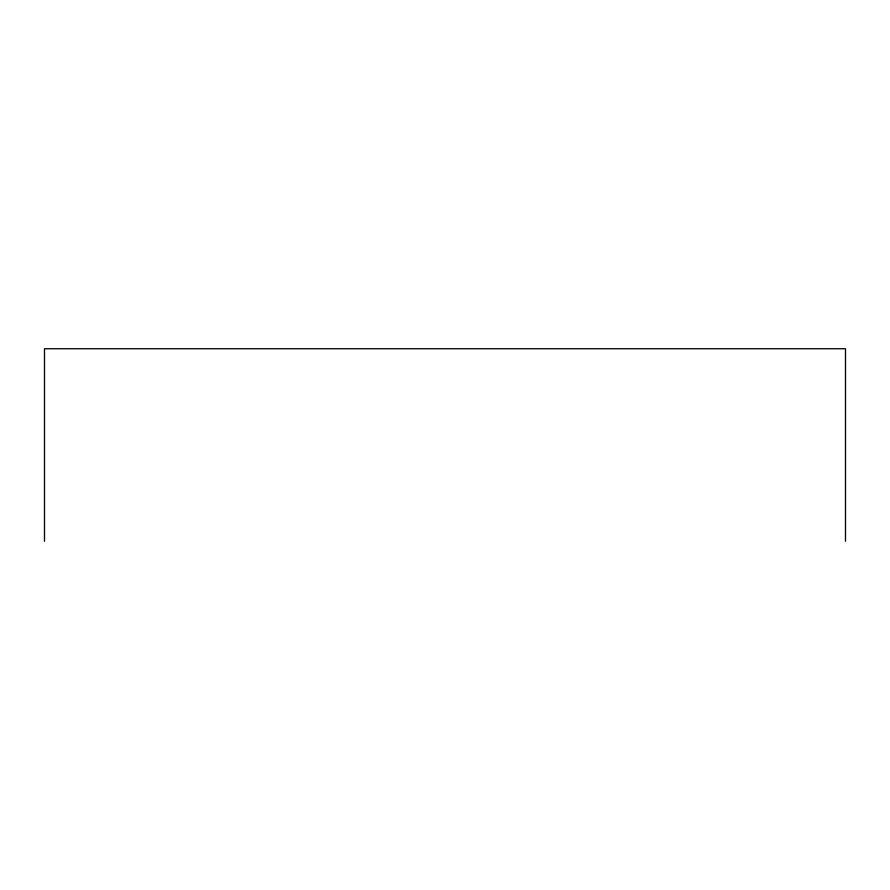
<?xml version="1.0" encoding="UTF-8"?>
<svg xmlns="http://www.w3.org/2000/svg" width="890" height="890" viewBox="0 0 890 890"><rect width="100%" height="100%" fill="white"/><g stroke="black" fill="none" stroke-linecap="round" stroke-linejoin="round"><path stroke-width="1.33" d="M845.5 541.265L845.5 348.735L44.5 348.735L44.5 541.265"/></g></svg>
